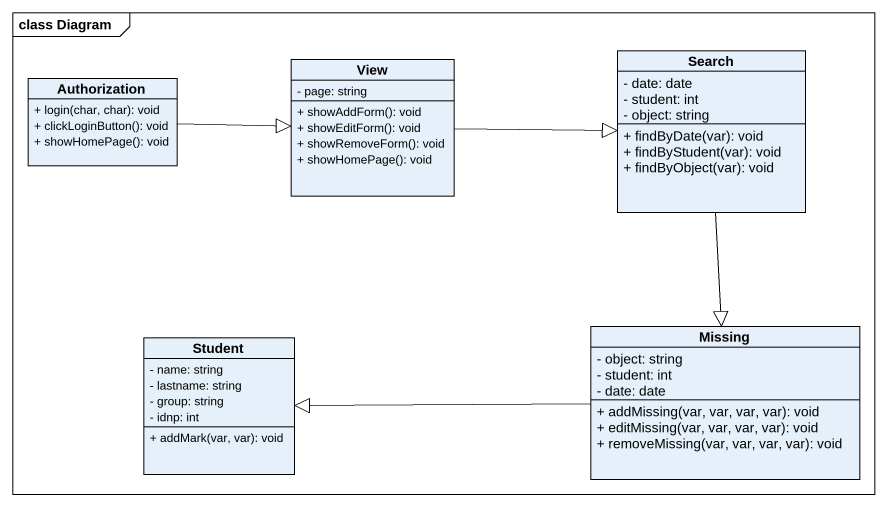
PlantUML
@startuml
mainframe class Diagram
hide circle
hide empty members
skinparam classAttributeIconSize 0
class Authorization {
  + login(char, char): void
  + clickLoginButton(): void
  + showHomePage(): void
}
class View {
  - page: string
  + showAddForm(): void
  + showEditForm(): void
  + showRemoveForm(): void
  + showHomePage(): void
}
class Search {
  - date: date
  - student: int
  - object: string
  + findByDate(var): void
  + findByStudent(var): void
  + findByObject(var): void
}
class Student {
  - name: string
  - lastname: string
  - group: string
  - idnp: int
  + addMark(var, var): void
}
class Missing {
  - object: string
  - student: int
  - date: date
  + addMissing(var, var, var, var): void
  + editMissing(var, var, var, var): void
  + removeMissing(var, var, var, var): void
}
Authorization -right-|> View
View -right-|> Search
Search --|> Missing
Missing -left-|> Student
@enduml
